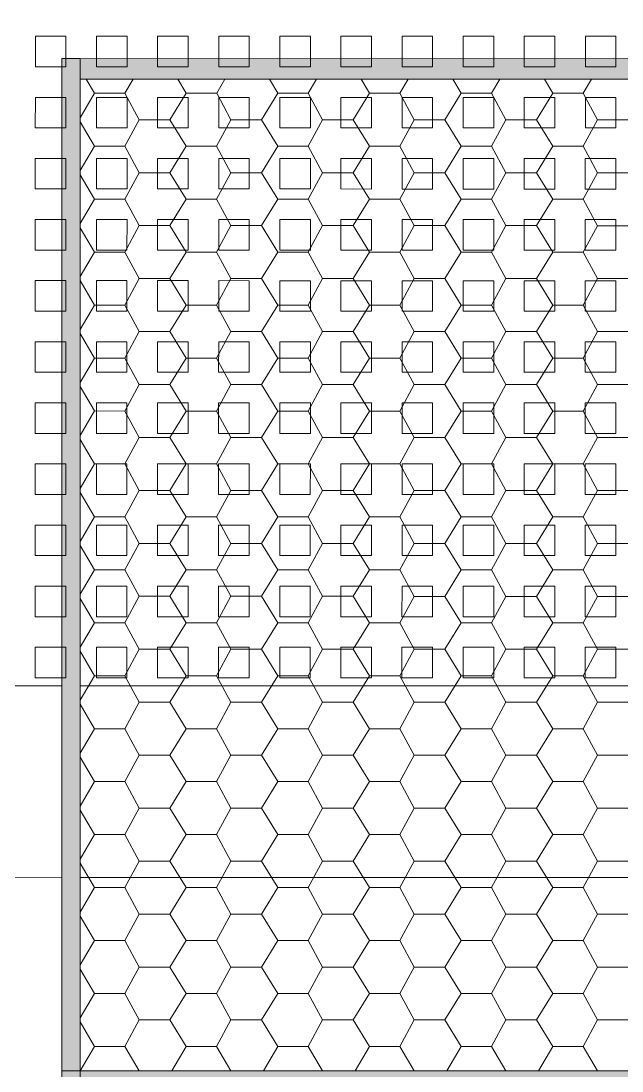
# Model space of a CAD drawing. Extents: x 3377 to 3790, y 1673 to 1846.
# Drawn here: x 3518.486 to 3519.734, y 1752.105 to 1754.287 of the extents above; entities that cross this region are included whole.
import ezdxf

# ---------------------------------------------------------------- set-up
doc = ezdxf.new("R2010")
doc.units = 0
doc.header["$LTSCALE"] = 2
doc.layers.add('PDF7_0', color=7, linetype='Continuous', true_color=0xc6c6c6)
doc.layers.add('PDF7_04-DETALHE', color=7, linetype='Continuous', true_color=0xc6c6c6)

msp = doc.modelspace()

# ---------------------------------------------------------------- linework, layer by layer
at = {"layer": 'PDF7_0', "color": 7, "lineweight": 0}
msp.add_lwpolyline([(3535.3864, 1752.8449), (3535.4118, 1752.8576, 0.281721), (3525.3159, 1759.0363, 0.281573), (3515.2191, 1752.859), (3515.2488, 1752.8463, -0.281585), (3525.3159, 1759.0067, -0.281456)], format="xyb", close=True, dxfattribs=at)
for points in [[(3535.1368, 1753.0988, 0.27384), (3525.3159, 1758.9051, 0.27384), (3515.4942, 1753.1002), (3515.8454, 1752.9055, -0.273455), (3525.3159, 1758.5073, -0.273821), (3534.7856, 1752.9042), (3534.739, 1752.9889), (3535.0902, 1753.1877), (3535.1368, 1753.0988), (3535.2129, 1752.9042), (3534.6713, 1752.9042, 0.272283), (3525.3158, 1758.4058, 0.272651), (3515.9597, 1752.9055), (3515.8454, 1752.9055), (3515.4434, 1752.9055)], [(3535.086, 1753.1158, 0.272189), (3525.3159, 1758.8713, 0.272189), (3515.545, 1753.1171), (3515.8285, 1752.9563, -0.272462), (3525.3159, 1758.5454), (3525.3159, 1758.8713), (3525.3159, 1758.5454, -0.272294), (3534.8025, 1752.955)]]:
    msp.add_lwpolyline(points, format="xyb", dxfattribs=at)
for points in [[(3518.5705, 1752.9053), (3516.3024, 1752.9055), (3516.5225, 1753.2694), (3516.7552, 1753.6205), (3517.0007, 1753.9633), (3517.263, 1754.2933), (3517.5381, 1754.6149), (3517.8259, 1754.9238), (3518.1221, 1755.22), (3518.4352, 1755.5077), (3521.867, 1755.5075), (3521.8669, 1754.2084)], [(3520.7962, 1752.9052), (3518.6086, 1752.9053)], [(3518.5705, 1752.5075), (3515.8454, 1752.5077), (3515.8452, 1750.0069)], [(3520.7962, 1752.5074), (3518.6085, 1752.5075)], [(3518.5704, 1752.1056), (3518.5703, 1750.0067)]]:
    msp.add_lwpolyline(points, dxfattribs=at)
for points in [[(3518.5706, 1754.2086), (3518.6087, 1754.2086), (3518.6085, 1752.1056), (3518.5704, 1752.1056)], [(3520.7963, 1754.2085), (3520.7963, 1754.1661), (3518.6086, 1754.1663), (3518.6087, 1754.2086)], [(3518.5704, 1752.1056), (3518.6085, 1752.1056), (3518.6084, 1750.0067), (3518.5703, 1750.0067)], [(3518.6084, 1750.0067), (3518.6085, 1752.1056)], [(3520.7962, 1752.1054), (3520.7962, 1752.0673), (3518.6085, 1752.0675), (3518.6085, 1752.1056)]]:
    msp.add_lwpolyline(points, close=True, dxfattribs=at)
at = {"layer": 'PDF7_0', "lineweight": 0}
for points in [[(3518.6213, 1754.1663), (3518.6383, 1754.1367), (3518.7017, 1754.1367), (3518.7187, 1754.1663)], [(3518.8118, 1754.1663), (3518.8287, 1754.1367), (3518.8922, 1754.1366), (3518.9091, 1754.1663)], [(3519.0022, 1754.1663), (3519.0191, 1754.1366), (3519.0826, 1754.1366), (3519.0995, 1754.1663)], [(3519.1926, 1754.1662), (3519.2095, 1754.1366), (3519.273, 1754.1366), (3519.2899, 1754.1662)], [(3519.383, 1754.1662), (3519.3999, 1754.1366), (3519.4634, 1754.1366), (3519.4803, 1754.1662)], [(3519.5734, 1754.1662), (3519.5904, 1754.1366), (3519.6538, 1754.1366), (3519.6708, 1754.1662)], [(3518.6086, 1754.0859), (3518.6383, 1754.1367)], [(3518.7017, 1754.1367), (3518.7314, 1754.0816), (3518.7948, 1754.0816), (3518.8287, 1754.1367)], [(3518.8922, 1754.1366), (3518.9218, 1754.0816), (3518.9852, 1754.0816), (3519.0191, 1754.1366)], [(3519.0826, 1754.1366), (3519.1122, 1754.0816), (3519.1757, 1754.0816), (3519.2095, 1754.1366)], [(3519.273, 1754.1366), (3519.3026, 1754.0816), (3519.3661, 1754.0816), (3519.3999, 1754.1366)], [(3519.4634, 1754.1366), (3519.493, 1754.0816), (3519.5565, 1754.0816), (3519.5904, 1754.1366)], [(3519.6538, 1754.1366), (3519.6834, 1754.0816), (3519.7469, 1754.0816), (3519.7808, 1754.1366)], [(3518.6086, 1754.0774), (3518.6383, 1754.0266), (3518.7017, 1754.0266), (3518.7314, 1754.0816)], [(3518.7948, 1754.0816), (3518.8287, 1754.0266), (3518.8921, 1754.0266), (3518.9218, 1754.0816)], [(3518.9852, 1754.0816), (3519.0191, 1754.0266), (3519.0826, 1754.0266), (3519.1122, 1754.0816)], [(3519.1757, 1754.0816), (3519.2095, 1754.0266), (3519.273, 1754.0266), (3519.3026, 1754.0816)], [(3519.3661, 1754.0816), (3519.3999, 1754.0266), (3519.4634, 1754.0266), (3519.493, 1754.0816)], [(3519.5565, 1754.0816), (3519.5903, 1754.0266), (3519.6538, 1754.0266), (3519.6834, 1754.0816)], [(3518.6086, 1753.9759), (3518.6383, 1754.0266)], [(3518.7017, 1754.0266), (3518.7313, 1753.9716), (3518.7948, 1753.9716), (3518.8287, 1754.0266)], [(3518.8921, 1754.0266), (3518.9218, 1753.9716), (3518.9852, 1753.9716), (3519.0191, 1754.0266)], [(3519.0826, 1754.0266), (3519.1122, 1753.9716), (3519.1757, 1753.9716), (3519.2095, 1754.0266)], [(3519.273, 1754.0266), (3519.3026, 1753.9716), (3519.3661, 1753.9716), (3519.3999, 1754.0266)], [(3519.4634, 1754.0266), (3519.493, 1753.9716), (3519.5565, 1753.9716), (3519.5903, 1754.0266)], [(3519.6538, 1754.0266), (3519.6834, 1753.9716), (3519.7469, 1753.9716), (3519.7808, 1754.0266)], [(3518.6086, 1753.9674), (3518.6383, 1753.9166), (3518.7017, 1753.9166), (3518.7313, 1753.9716)], [(3518.7948, 1753.9716), (3518.8287, 1753.9166), (3518.8921, 1753.9166), (3518.9218, 1753.9716)], [(3518.9852, 1753.9716), (3519.0191, 1753.9166), (3519.0826, 1753.9166), (3519.1122, 1753.9716)], [(3519.1757, 1753.9716), (3519.2095, 1753.9166), (3519.273, 1753.9166), (3519.3026, 1753.9716)], [(3519.3661, 1753.9716), (3519.3999, 1753.9166), (3519.4634, 1753.9166), (3519.493, 1753.9716)], [(3519.5565, 1753.9716), (3519.5903, 1753.9166), (3519.6538, 1753.9166), (3519.6834, 1753.9716)], [(3518.6086, 1753.8659), (3518.6383, 1753.9166)], [(3518.7017, 1753.9166), (3518.7313, 1753.8616), (3518.7948, 1753.8616), (3518.8287, 1753.9166)], [(3518.8921, 1753.9166), (3518.9218, 1753.8616), (3518.9852, 1753.8616), (3519.0191, 1753.9166)], [(3519.0826, 1753.9166), (3519.1122, 1753.8616), (3519.1756, 1753.8616), (3519.2095, 1753.9166)], [(3519.273, 1753.9166), (3519.3026, 1753.8616), (3519.3661, 1753.8616), (3519.3999, 1753.9166)], [(3519.4634, 1753.9166), (3519.493, 1753.8616), (3519.5565, 1753.8616), (3519.5903, 1753.9166)], [(3519.6538, 1753.9166), (3519.6834, 1753.8615), (3519.7469, 1753.8615), (3519.7808, 1753.9166)], [(3518.6086, 1753.8574), (3518.6382, 1753.8066), (3518.7017, 1753.8066), (3518.7313, 1753.8616)], [(3518.7948, 1753.8616), (3518.8287, 1753.8066), (3518.8921, 1753.8066), (3518.9218, 1753.8616)], [(3518.9852, 1753.8616), (3519.0191, 1753.8066), (3519.0826, 1753.8066), (3519.1122, 1753.8616)], [(3519.1756, 1753.8616), (3519.2095, 1753.8066), (3519.273, 1753.8066), (3519.3026, 1753.8616)], [(3519.3661, 1753.8616), (3519.3999, 1753.8066), (3519.4634, 1753.8066), (3519.493, 1753.8616)], [(3519.5565, 1753.8616), (3519.5903, 1753.8065), (3519.6538, 1753.8065), (3519.6834, 1753.8615)], [(3518.6086, 1753.7558), (3518.6382, 1753.8066)], [(3518.7017, 1753.8066), (3518.7313, 1753.7516), (3518.7948, 1753.7516), (3518.8287, 1753.8066)], [(3518.8921, 1753.8066), (3518.9218, 1753.7516), (3518.9852, 1753.7516), (3519.0191, 1753.8066)], [(3519.0826, 1753.8066), (3519.1122, 1753.7516), (3519.1756, 1753.7516), (3519.2095, 1753.8066)], [(3519.273, 1753.8066), (3519.3026, 1753.7516), (3519.3661, 1753.7516), (3519.3999, 1753.8066)], [(3519.4634, 1753.8066), (3519.493, 1753.7515), (3519.5565, 1753.7515), (3519.5903, 1753.8065)], [(3519.6538, 1753.8065), (3519.6834, 1753.7515), (3519.7469, 1753.7515), (3519.7807, 1753.8065)], [(3518.6086, 1753.7474), (3518.6382, 1753.6966), (3518.7017, 1753.6966), (3518.7313, 1753.7516)], [(3518.7948, 1753.7516), (3518.8287, 1753.6966), (3518.8921, 1753.6966), (3518.9218, 1753.7516)], [(3518.9852, 1753.7516), (3519.0191, 1753.6966), (3519.0825, 1753.6966), (3519.1122, 1753.7516)], [(3519.1756, 1753.7516), (3519.2095, 1753.6966), (3519.273, 1753.6965), (3519.3026, 1753.7516)], [(3519.3661, 1753.7516), (3519.3999, 1753.6965), (3519.4634, 1753.6965), (3519.493, 1753.7515)], [(3519.5565, 1753.7515), (3519.5903, 1753.6965), (3519.6538, 1753.6965), (3519.6834, 1753.7515)], [(3518.6086, 1753.6458), (3518.6382, 1753.6966)], [(3518.7017, 1753.6966), (3518.7313, 1753.6416), (3518.7948, 1753.6416), (3518.8287, 1753.6966)], [(3518.8921, 1753.6966), (3518.9217, 1753.6416), (3518.9852, 1753.6416), (3519.0191, 1753.6966)], [(3519.0825, 1753.6966), (3519.1122, 1753.6415), (3519.1756, 1753.6415), (3519.2095, 1753.6966)], [(3519.273, 1753.6965), (3519.3026, 1753.6415), (3519.3661, 1753.6415), (3519.3999, 1753.6965)], [(3519.4634, 1753.6965), (3519.493, 1753.6415), (3519.5565, 1753.6415), (3519.5903, 1753.6965)], [(3519.6538, 1753.6965), (3519.6834, 1753.6415), (3519.7469, 1753.6415), (3519.7807, 1753.6965)], [(3518.6086, 1753.6374), (3518.6382, 1753.5866), (3518.7017, 1753.5866), (3518.7313, 1753.6416)], [(3518.7948, 1753.6416), (3518.8286, 1753.5866), (3518.8921, 1753.5866), (3518.9217, 1753.6416)], [(3518.9852, 1753.6416), (3519.0191, 1753.5865), (3519.0825, 1753.5865), (3519.1122, 1753.6415)], [(3519.1756, 1753.6415), (3519.2095, 1753.5865), (3519.273, 1753.5865), (3519.3026, 1753.6415)], [(3519.3661, 1753.6415), (3519.3999, 1753.5865), (3519.4634, 1753.5865), (3519.493, 1753.6415)], [(3519.5565, 1753.6415), (3519.5903, 1753.5865), (3519.6538, 1753.5865), (3519.6834, 1753.6415)], [(3518.6086, 1753.5358), (3518.6382, 1753.5866)], [(3518.7017, 1753.5866), (3518.7313, 1753.5316), (3518.7948, 1753.5316), (3518.8286, 1753.5866)], [(3518.8921, 1753.5866), (3518.9217, 1753.5315), (3518.9852, 1753.5315), (3519.0191, 1753.5865)], [(3519.0825, 1753.5865), (3519.1122, 1753.5315), (3519.1756, 1753.5315), (3519.2095, 1753.5865)], [(3519.273, 1753.5865), (3519.3026, 1753.5315), (3519.366, 1753.5315), (3519.3999, 1753.5865)], [(3519.4634, 1753.5865), (3519.493, 1753.5315), (3519.5565, 1753.5315), (3519.5903, 1753.5865)], [(3519.6538, 1753.5865), (3519.6834, 1753.5315), (3519.7469, 1753.5315), (3519.7807, 1753.5865)], [(3518.6086, 1753.5273), (3518.6382, 1753.4766), (3518.7017, 1753.4765), (3518.7313, 1753.5316)], [(3518.7948, 1753.5316), (3518.8286, 1753.4765), (3518.8921, 1753.4765), (3518.9217, 1753.5315)], [(3518.9852, 1753.5315), (3519.0191, 1753.4765), (3519.0825, 1753.4765), (3519.1122, 1753.5315)], [(3519.1756, 1753.5315), (3519.2095, 1753.4765), (3519.2729, 1753.4765), (3519.3026, 1753.5315)], [(3519.366, 1753.5315), (3519.3999, 1753.4765), (3519.4634, 1753.4765), (3519.493, 1753.5315)], [(3519.5565, 1753.5315), (3519.5903, 1753.4765), (3519.6538, 1753.4765), (3519.6834, 1753.5315)], [(3518.6086, 1753.4258), (3518.6382, 1753.4766)], [(3518.7017, 1753.4765), (3518.7313, 1753.4215), (3518.7948, 1753.4215), (3518.8286, 1753.4765)], [(3518.8921, 1753.4765), (3518.9217, 1753.4215), (3518.9852, 1753.4215), (3519.0191, 1753.4765)], [(3519.0825, 1753.4765), (3519.1121, 1753.4215), (3519.1756, 1753.4215), (3519.2095, 1753.4765)], [(3519.2729, 1753.4765), (3519.3026, 1753.4215), (3519.366, 1753.4215), (3519.3999, 1753.4765)], [(3519.4634, 1753.4765), (3519.493, 1753.4215), (3519.5565, 1753.4215), (3519.5903, 1753.4765)], [(3519.6538, 1753.4765), (3519.6834, 1753.4215), (3519.7469, 1753.4215), (3519.7807, 1753.4765)], [(3518.6086, 1753.4173), (3518.6382, 1753.3665), (3518.7017, 1753.3665), (3518.7313, 1753.4215)], [(3518.7948, 1753.4215), (3518.8286, 1753.3665), (3518.8921, 1753.3665), (3518.9217, 1753.4215)], [(3518.9852, 1753.4215), (3519.0191, 1753.3665), (3519.0825, 1753.3665), (3519.1121, 1753.4215)], [(3519.1756, 1753.4215), (3519.2095, 1753.3665), (3519.2729, 1753.3665), (3519.3026, 1753.4215)], [(3519.366, 1753.4215), (3519.3999, 1753.3665), (3519.4634, 1753.3665), (3519.493, 1753.4215)], [(3519.5565, 1753.4215), (3519.5903, 1753.3665), (3519.6538, 1753.3665), (3519.6834, 1753.4215)], [(3518.6086, 1753.3158), (3518.6382, 1753.3665)], [(3518.7017, 1753.3665), (3518.7313, 1753.3115), (3518.7948, 1753.3115), (3518.8286, 1753.3665)], [(3518.8921, 1753.3665), (3518.9217, 1753.3115), (3518.9852, 1753.3115), (3519.0191, 1753.3665)], [(3519.0825, 1753.3665), (3519.1121, 1753.3115), (3519.1756, 1753.3115), (3519.2095, 1753.3665)], [(3519.2729, 1753.3665), (3519.3026, 1753.3115), (3519.366, 1753.3115), (3519.3999, 1753.3665)], [(3519.4634, 1753.3665), (3519.493, 1753.3115), (3519.5564, 1753.3115), (3519.5903, 1753.3665)], [(3519.6538, 1753.3665), (3519.6834, 1753.3115), (3519.7469, 1753.3114), (3519.7807, 1753.3665)], [(3518.6086, 1753.3073), (3518.6382, 1753.2565), (3518.7017, 1753.2565), (3518.7313, 1753.3115)], [(3518.7948, 1753.3115), (3518.8286, 1753.2565), (3518.8921, 1753.2565), (3518.9217, 1753.3115)], [(3518.9852, 1753.3115), (3519.019, 1753.2565), (3519.0825, 1753.2565), (3519.1121, 1753.3115)], [(3519.1756, 1753.3115), (3519.2095, 1753.2565), (3519.2729, 1753.2565), (3519.3026, 1753.3115)], [(3519.366, 1753.3115), (3519.3999, 1753.2565), (3519.4633, 1753.2565), (3519.493, 1753.3115)], [(3519.5564, 1753.3115), (3519.5903, 1753.2565), (3519.6538, 1753.2564), (3519.6834, 1753.3115)], [(3518.6086, 1753.2057), (3518.6382, 1753.2565)], [(3518.7017, 1753.2565), (3518.7313, 1753.2015), (3518.7948, 1753.2015), (3518.8286, 1753.2565)], [(3518.8921, 1753.2565), (3518.9217, 1753.2015), (3518.9852, 1753.2015), (3519.019, 1753.2565)], [(3519.0825, 1753.2565), (3519.1121, 1753.2015), (3519.1756, 1753.2015), (3519.2095, 1753.2565)], [(3519.2729, 1753.2565), (3519.3025, 1753.2015), (3519.366, 1753.2015), (3519.3999, 1753.2565)], [(3519.4633, 1753.2565), (3519.493, 1753.2014), (3519.5564, 1753.2014), (3519.5903, 1753.2565)], [(3519.6538, 1753.2564), (3519.6834, 1753.2014), (3519.7469, 1753.2014), (3519.7807, 1753.2564)], [(3518.6086, 1753.1973), (3518.6382, 1753.1465), (3518.7017, 1753.1465), (3518.7313, 1753.2015)], [(3518.7948, 1753.2015), (3518.8286, 1753.1465), (3518.8921, 1753.1465), (3518.9217, 1753.2015)], [(3518.9852, 1753.2015), (3519.019, 1753.1465), (3519.0825, 1753.1465), (3519.1121, 1753.2015)], [(3519.1756, 1753.2015), (3519.2095, 1753.1465), (3519.2729, 1753.1465), (3519.3025, 1753.2015)], [(3519.366, 1753.2015), (3519.3999, 1753.1464), (3519.4633, 1753.1464), (3519.493, 1753.2014)], [(3519.5564, 1753.2014), (3519.5903, 1753.1464), (3519.6538, 1753.1464), (3519.6834, 1753.2014)], [(3518.6086, 1753.0957), (3518.6382, 1753.1465)], [(3518.7017, 1753.1465), (3518.7313, 1753.0915), (3518.7948, 1753.0915), (3518.8286, 1753.1465)], [(3518.8921, 1753.1465), (3518.9217, 1753.0915), (3518.9852, 1753.0915), (3519.019, 1753.1465)], [(3519.0825, 1753.1465), (3519.1121, 1753.0915), (3519.1756, 1753.0915), (3519.2095, 1753.1465)], [(3519.2729, 1753.1465), (3519.3025, 1753.0914), (3519.366, 1753.0914), (3519.3999, 1753.1464)], [(3519.4633, 1753.1464), (3519.493, 1753.0914), (3519.5564, 1753.0914), (3519.5903, 1753.1464)], [(3519.6538, 1753.1464), (3519.6834, 1753.0914), (3519.7468, 1753.0914), (3519.7807, 1753.1464)], [(3518.6086, 1753.0873), (3518.6382, 1753.0365), (3518.7017, 1753.0365), (3518.7313, 1753.0915)], [(3518.7948, 1753.0915), (3518.8286, 1753.0365), (3518.8921, 1753.0365), (3518.9217, 1753.0915)], [(3518.9852, 1753.0915), (3519.019, 1753.0365), (3519.0825, 1753.0364), (3519.1121, 1753.0915)], [(3519.1756, 1753.0915), (3519.2094, 1753.0364), (3519.2729, 1753.0364), (3519.3025, 1753.0914)], [(3519.366, 1753.0914), (3519.3999, 1753.0364), (3519.4633, 1753.0364), (3519.493, 1753.0914)], [(3519.5564, 1753.0914), (3519.5903, 1753.0364), (3519.6538, 1753.0364), (3519.6834, 1753.0914)], [(3518.6086, 1752.9857), (3518.6382, 1753.0365)], [(3518.7017, 1753.0365), (3518.7313, 1752.9815), (3518.7948, 1752.9815), (3518.8286, 1753.0365)], [(3518.8921, 1753.0365), (3518.9217, 1752.9814), (3518.9852, 1752.9814), (3519.019, 1753.0365)], [(3519.0825, 1753.0364), (3519.1121, 1752.9814), (3519.1756, 1752.9814), (3519.2094, 1753.0364)], [(3519.2729, 1753.0364), (3519.3025, 1752.9814), (3519.366, 1752.9814), (3519.3999, 1753.0364)], [(3519.4633, 1753.0364), (3519.493, 1752.9814), (3519.5564, 1752.9814), (3519.5903, 1753.0364)], [(3519.6538, 1753.0364), (3519.6834, 1752.9814), (3519.7468, 1752.9814), (3519.7807, 1753.0364)], [(3518.6086, 1752.9772), (3518.6382, 1752.9265), (3518.7017, 1752.9265), (3518.7313, 1752.9815)], [(3518.7948, 1752.9815), (3518.8286, 1752.9264), (3518.8921, 1752.9264), (3518.9217, 1752.9814)], [(3518.9852, 1752.9814), (3519.019, 1752.9264), (3519.0825, 1752.9264), (3519.1121, 1752.9814)], [(3519.1756, 1752.9814), (3519.2094, 1752.9264), (3519.2729, 1752.9264), (3519.3025, 1752.9814)], [(3519.366, 1752.9814), (3519.3999, 1752.9264), (3519.4633, 1752.9264), (3519.493, 1752.9814)], [(3519.5564, 1752.9814), (3519.5903, 1752.9264), (3519.6537, 1752.9264), (3519.6834, 1752.9814)], [(3518.6086, 1752.8757), (3518.6382, 1752.9265)], [(3518.7017, 1752.9265), (3518.7313, 1752.8714), (3518.7947, 1752.8714), (3518.8286, 1752.9264)], [(3518.8921, 1752.9264), (3518.9217, 1752.8714), (3518.9852, 1752.8714), (3519.019, 1752.9264)], [(3519.0825, 1752.9264), (3519.1121, 1752.8714), (3519.1756, 1752.8714), (3519.2094, 1752.9264)], [(3519.2729, 1752.9264), (3519.3025, 1752.8714), (3519.366, 1752.8714), (3519.3999, 1752.9264)], [(3519.4633, 1752.9264), (3519.4929, 1752.8714), (3519.5564, 1752.8714), (3519.5903, 1752.9264)], [(3519.6537, 1752.9264), (3519.6834, 1752.8714), (3519.7468, 1752.8714), (3519.7807, 1752.9264)], [(3518.6086, 1752.8672), (3518.6382, 1752.8164), (3518.7017, 1752.8164), (3518.7313, 1752.8714)], [(3518.7947, 1752.8714), (3518.8286, 1752.8164), (3518.8921, 1752.8164), (3518.9217, 1752.8714)], [(3518.9852, 1752.8714), (3519.019, 1752.8164), (3519.0825, 1752.8164), (3519.1121, 1752.8714)], [(3519.1756, 1752.8714), (3519.2094, 1752.8164), (3519.2729, 1752.8164), (3519.3025, 1752.8714)], [(3519.366, 1752.8714), (3519.3998, 1752.8164), (3519.4633, 1752.8164), (3519.4929, 1752.8714)], [(3519.5564, 1752.8714), (3519.5903, 1752.8164), (3519.6537, 1752.8164), (3519.6834, 1752.8714)], [(3518.6086, 1752.7657), (3518.6382, 1752.8164)], [(3518.7017, 1752.8164), (3518.7313, 1752.7614), (3518.7947, 1752.7614), (3518.8286, 1752.8164)], [(3518.8921, 1752.8164), (3518.9217, 1752.7614), (3518.9852, 1752.7614), (3519.019, 1752.8164)], [(3519.0825, 1752.8164), (3519.1121, 1752.7614), (3519.1756, 1752.7614), (3519.2094, 1752.8164)], [(3519.2729, 1752.8164), (3519.3025, 1752.7614), (3519.366, 1752.7614), (3519.3998, 1752.8164)], [(3519.4633, 1752.8164), (3519.4929, 1752.7614), (3519.5564, 1752.7614), (3519.5903, 1752.8164)], [(3519.6537, 1752.8164), (3519.6834, 1752.7614), (3519.7468, 1752.7614), (3519.7807, 1752.8164)], [(3518.6086, 1752.7572), (3518.6382, 1752.7064), (3518.7016, 1752.7064), (3518.7313, 1752.7614)], [(3518.7947, 1752.7614), (3518.8286, 1752.7064), (3518.8921, 1752.7064), (3518.9217, 1752.7614)], [(3518.9852, 1752.7614), (3519.019, 1752.7064), (3519.0825, 1752.7064), (3519.1121, 1752.7614)], [(3519.1756, 1752.7614), (3519.2094, 1752.7064), (3519.2729, 1752.7064), (3519.3025, 1752.7614)], [(3519.366, 1752.7614), (3519.3998, 1752.7064), (3519.4633, 1752.7064), (3519.4929, 1752.7614)], [(3519.5564, 1752.7614), (3519.5903, 1752.7064), (3519.6537, 1752.7064), (3519.6834, 1752.7614)], [(3518.6085, 1752.6556), (3518.6382, 1752.7064)], [(3518.7016, 1752.7064), (3518.7313, 1752.6514), (3518.7947, 1752.6514), (3518.8286, 1752.7064)], [(3518.8921, 1752.7064), (3518.9217, 1752.6514), (3518.9852, 1752.6514), (3519.019, 1752.7064)], [(3519.0825, 1752.7064), (3519.1121, 1752.6514), (3519.1756, 1752.6514), (3519.2094, 1752.7064)], [(3519.2729, 1752.7064), (3519.3025, 1752.6514), (3519.366, 1752.6514), (3519.3998, 1752.7064)], [(3519.4633, 1752.7064), (3519.4929, 1752.6514), (3519.5564, 1752.6513), (3519.5903, 1752.7064)], [(3519.6537, 1752.7064), (3519.6833, 1752.6513), (3519.7468, 1752.6513), (3519.7807, 1752.7063)], [(3518.6085, 1752.6472), (3518.6382, 1752.5964), (3518.7016, 1752.5964), (3518.7313, 1752.6514)], [(3518.7947, 1752.6514), (3518.8286, 1752.5964), (3518.8921, 1752.5964), (3518.9217, 1752.6514)], [(3518.9852, 1752.6514), (3519.019, 1752.5964), (3519.0825, 1752.5964), (3519.1121, 1752.6514)], [(3519.1756, 1752.6514), (3519.2094, 1752.5964), (3519.2729, 1752.5964), (3519.3025, 1752.6514)], [(3519.366, 1752.6514), (3519.3998, 1752.5964), (3519.4633, 1752.5963), (3519.4929, 1752.6514)], [(3519.5564, 1752.6513), (3519.5902, 1752.5963), (3519.6537, 1752.5963), (3519.6833, 1752.6513)], [(3518.6085, 1752.5456), (3518.6382, 1752.5964)], [(3518.7016, 1752.5964), (3518.7313, 1752.5414), (3518.7947, 1752.5414), (3518.8286, 1752.5964)], [(3518.8921, 1752.5964), (3518.9217, 1752.5414), (3518.9851, 1752.5414), (3519.019, 1752.5964)], [(3519.0825, 1752.5964), (3519.1121, 1752.5414), (3519.1756, 1752.5414), (3519.2094, 1752.5964)], [(3519.2729, 1752.5964), (3519.3025, 1752.5413), (3519.366, 1752.5413), (3519.3998, 1752.5964)], [(3519.4633, 1752.5963), (3519.4929, 1752.5413), (3519.5564, 1752.5413), (3519.5902, 1752.5963)], [(3519.6537, 1752.5963), (3519.6833, 1752.5413), (3519.7468, 1752.5413), (3519.7807, 1752.5963)], [(3518.6085, 1752.5372), (3518.6382, 1752.4864), (3518.7016, 1752.4864), (3518.7313, 1752.5414)], [(3518.7947, 1752.5414), (3518.8286, 1752.4864), (3518.892, 1752.4864), (3518.9217, 1752.5414)], [(3518.9851, 1752.5414), (3519.019, 1752.4864), (3519.0825, 1752.4864), (3519.1121, 1752.5414)], [(3519.1756, 1752.5414), (3519.2094, 1752.4863), (3519.2729, 1752.4863), (3519.3025, 1752.5413)], [(3519.366, 1752.5413), (3519.3998, 1752.4863), (3519.4633, 1752.4863), (3519.4929, 1752.5413)], [(3519.5564, 1752.5413), (3519.5902, 1752.4863), (3519.6537, 1752.4863), (3519.6833, 1752.5413)], [(3518.6085, 1752.4356), (3518.6382, 1752.4864)], [(3518.7016, 1752.4864), (3518.7312, 1752.4314), (3518.7947, 1752.4314), (3518.8286, 1752.4864)], [(3518.892, 1752.4864), (3518.9217, 1752.4314), (3518.9851, 1752.4314), (3519.019, 1752.4864)], [(3519.0825, 1752.4864), (3519.1121, 1752.4313), (3519.1756, 1752.4313), (3519.2094, 1752.4863)], [(3519.2729, 1752.4863), (3519.3025, 1752.4313), (3519.366, 1752.4313), (3519.3998, 1752.4863)], [(3519.4633, 1752.4863), (3519.4929, 1752.4313), (3519.5564, 1752.4313), (3519.5902, 1752.4863)], [(3519.6537, 1752.4863), (3519.6833, 1752.4313), (3519.7468, 1752.4313), (3519.7807, 1752.4863)], [(3518.6085, 1752.4271), (3518.6381, 1752.3764), (3518.7016, 1752.3764), (3518.7312, 1752.4314)], [(3518.7947, 1752.4314), (3518.8286, 1752.3764), (3518.892, 1752.3763), (3518.9217, 1752.4314)], [(3518.9851, 1752.4314), (3519.019, 1752.3763), (3519.0825, 1752.3763), (3519.1121, 1752.4313)], [(3519.1756, 1752.4313), (3519.2094, 1752.3763), (3519.2729, 1752.3763), (3519.3025, 1752.4313)], [(3519.366, 1752.4313), (3519.3998, 1752.3763), (3519.4633, 1752.3763), (3519.4929, 1752.4313)], [(3519.5564, 1752.4313), (3519.5902, 1752.3763), (3519.6537, 1752.3763), (3519.6833, 1752.4313)], [(3518.6085, 1752.3256), (3518.6381, 1752.3764)], [(3518.7016, 1752.3764), (3518.7312, 1752.3213), (3518.7947, 1752.3213), (3518.8286, 1752.3764)], [(3518.892, 1752.3763), (3518.9217, 1752.3213), (3518.9851, 1752.3213), (3519.019, 1752.3763)], [(3519.0825, 1752.3763), (3519.1121, 1752.3213), (3519.1755, 1752.3213), (3519.2094, 1752.3763)], [(3519.2729, 1752.3763), (3519.3025, 1752.3213), (3519.366, 1752.3213), (3519.3998, 1752.3763)], [(3519.4633, 1752.3763), (3519.4929, 1752.3213), (3519.5564, 1752.3213), (3519.5902, 1752.3763)], [(3519.6537, 1752.3763), (3519.6833, 1752.3213), (3519.7468, 1752.3213), (3519.7807, 1752.3763)], [(3518.6085, 1752.3171), (3518.6381, 1752.2663), (3518.7016, 1752.2663), (3518.7312, 1752.3213)], [(3518.7947, 1752.3213), (3518.8286, 1752.2663), (3518.892, 1752.2663), (3518.9217, 1752.3213)], [(3518.9851, 1752.3213), (3519.019, 1752.2663), (3519.0824, 1752.2663), (3519.1121, 1752.3213)], [(3519.1755, 1752.3213), (3519.2094, 1752.2663), (3519.2729, 1752.2663), (3519.3025, 1752.3213)], [(3519.366, 1752.3213), (3519.3998, 1752.2663), (3519.4633, 1752.2663), (3519.4929, 1752.3213)], [(3519.5564, 1752.3213), (3519.5902, 1752.2663), (3519.6537, 1752.2663), (3519.6833, 1752.3213)], [(3518.6085, 1752.2156), (3518.6381, 1752.2663)], [(3518.7016, 1752.2663), (3518.7312, 1752.2113), (3518.7947, 1752.2113), (3518.8286, 1752.2663)], [(3518.892, 1752.2663), (3518.9216, 1752.2113), (3518.9851, 1752.2113), (3519.019, 1752.2663)], [(3519.0824, 1752.2663), (3519.1121, 1752.2113), (3519.1755, 1752.2113), (3519.2094, 1752.2663)], [(3519.2729, 1752.2663), (3519.3025, 1752.2113), (3519.366, 1752.2113), (3519.3998, 1752.2663)], [(3519.4633, 1752.2663), (3519.4929, 1752.2113), (3519.5564, 1752.2113), (3519.5902, 1752.2663)], [(3519.6537, 1752.2663), (3519.6833, 1752.2113), (3519.7468, 1752.2113), (3519.7806, 1752.2663)], [(3518.7016, 1752.1563), (3518.7312, 1752.2113)], [(3518.7947, 1752.2113), (3518.8286, 1752.1563), (3518.892, 1752.1563), (3518.9216, 1752.1055)], [(3518.892, 1752.1563), (3518.9216, 1752.2113)], [(3518.9851, 1752.2113), (3519.019, 1752.1563), (3519.0824, 1752.1563), (3519.1121, 1752.1055)], [(3519.0824, 1752.1563), (3519.1121, 1752.2113)], [(3519.1755, 1752.2113), (3519.2094, 1752.1563), (3519.2729, 1752.1563), (3519.3025, 1752.1055)], [(3519.2729, 1752.1563), (3519.3025, 1752.2113)], [(3519.366, 1752.2113), (3519.3998, 1752.1563), (3519.4633, 1752.1563), (3519.4929, 1752.1055)], [(3519.4633, 1752.1563), (3519.4929, 1752.2113)], [(3519.5564, 1752.2113), (3519.5902, 1752.1563), (3519.6537, 1752.1563), (3519.6833, 1752.1055)], [(3519.6537, 1752.1563), (3519.6833, 1752.2113)], [(3518.6085, 1752.2071), (3518.6381, 1752.1563), (3518.7016, 1752.1563), (3518.7312, 1752.1055)], [(3518.6085, 1752.1056), (3518.6381, 1752.1563)], [(3518.7989, 1752.1055), (3518.8286, 1752.1563)], [(3518.9893, 1752.1055), (3519.019, 1752.1563)], [(3519.1798, 1752.1055), (3519.2094, 1752.1563)], [(3519.3702, 1752.1055), (3519.3998, 1752.1563)], [(3519.5606, 1752.1055), (3519.5902, 1752.1563)]]:
    msp.add_lwpolyline(points, dxfattribs=at)
at = {"layer": 'PDF7_0', "color": 9, "true_color": 0xc1c1c1, "transparency": 33554559}
for points in [[(3518.5706, 1754.2086), (3518.6085, 1752.1056), (3518.5704, 1752.1056)], [(3518.6087, 1754.2086), (3518.5706, 1754.2086), (3518.6085, 1752.1056)], [(3518.6087, 1754.2086), (3520.7963, 1754.1661), (3518.6086, 1754.1663)], [(3520.7963, 1754.2085), (3518.6087, 1754.2086), (3520.7963, 1754.1661)], [(3518.5704, 1752.1056), (3518.6084, 1750.0067), (3518.5703, 1750.0067)], [(3518.6085, 1752.1056), (3518.5704, 1752.1056), (3518.6084, 1750.0067)], [(3520.7962, 1752.1054), (3518.6085, 1752.1056), (3520.7962, 1752.0673)], [(3518.6085, 1752.1056), (3520.7962, 1752.0673), (3518.6085, 1752.0675)]]:
    msp.add_solid(points, dxfattribs=at)
at = {"layer": 'PDF7_04-DETALHE', "lineweight": 0}
for points in [[(3518.579, 1754.2552), (3518.579, 1754.1917), (3518.5156, 1754.1917), (3518.5156, 1754.2552)], [(3518.706, 1754.2551), (3518.706, 1754.1917), (3518.6425, 1754.1917), (3518.6425, 1754.2551)], [(3518.8329, 1754.2551), (3518.8329, 1754.1917), (3518.7694, 1754.1917), (3518.7695, 1754.2551)], [(3518.9599, 1754.2551), (3518.9599, 1754.1917), (3518.8964, 1754.1917), (3518.8964, 1754.2551)], [(3519.0868, 1754.2551), (3519.0868, 1754.1916), (3519.0233, 1754.1916), (3519.0233, 1754.2551)], [(3519.2138, 1754.2551), (3519.2138, 1754.1916), (3519.1503, 1754.1916), (3519.1503, 1754.2551)], [(3519.3407, 1754.2551), (3519.3407, 1754.1916), (3519.2772, 1754.1916), (3519.2772, 1754.2551)], [(3519.4676, 1754.2551), (3519.4676, 1754.1916), (3519.4042, 1754.1916), (3519.4042, 1754.2551)], [(3519.5946, 1754.2551), (3519.5946, 1754.1916), (3519.5311, 1754.1916), (3519.5311, 1754.2551)], [(3519.7215, 1754.2551), (3519.7215, 1754.1916), (3519.6581, 1754.1916), (3519.6581, 1754.2551)], [(3518.579, 1754.1282), (3518.579, 1754.0647), (3518.5155, 1754.0647), (3518.5156, 1754.1282)], [(3518.706, 1754.1282), (3518.706, 1754.0647), (3518.6425, 1754.0647), (3518.6425, 1754.1282)], [(3518.8329, 1754.1282), (3518.8329, 1754.0647), (3518.7694, 1754.0647), (3518.7694, 1754.1282)], [(3518.9599, 1754.1282), (3518.9599, 1754.0647), (3518.8964, 1754.0647), (3518.8964, 1754.1282)], [(3519.0868, 1754.1282), (3519.0868, 1754.0647), (3519.0233, 1754.0647), (3519.0233, 1754.1282)], [(3519.2137, 1754.1282), (3519.2137, 1754.0647), (3519.1503, 1754.0647), (3519.1503, 1754.1282)], [(3519.3407, 1754.1282), (3519.3407, 1754.0647), (3519.2772, 1754.0647), (3519.2772, 1754.1282)], [(3519.4676, 1754.1281), (3519.4676, 1754.0647), (3519.4042, 1754.0647), (3519.4042, 1754.1282)], [(3519.5946, 1754.1281), (3519.5946, 1754.0647), (3519.5311, 1754.0647), (3519.5311, 1754.1281)], [(3519.7215, 1754.1281), (3519.7215, 1754.0647), (3519.6581, 1754.0647), (3519.6581, 1754.1281)], [(3518.579, 1754.0013), (3518.579, 1753.9378), (3518.5155, 1753.9378), (3518.5155, 1754.0013)], [(3518.706, 1754.0013), (3518.706, 1753.9378), (3518.6425, 1753.9378), (3518.6425, 1754.0013)], [(3518.8329, 1754.0012), (3518.8329, 1753.9378), (3518.7694, 1753.9378), (3518.7694, 1754.0012)], [(3518.9599, 1754.0012), (3518.9598, 1753.9378), (3518.8964, 1753.9378), (3518.8964, 1754.0012)], [(3519.0868, 1754.0012), (3519.0868, 1753.9378), (3519.0233, 1753.9378), (3519.0233, 1754.0012)], [(3519.2137, 1754.0012), (3519.2137, 1753.9377), (3519.1503, 1753.9378), (3519.1503, 1754.0012)], [(3519.3407, 1754.0012), (3519.3407, 1753.9377), (3519.2772, 1753.9377), (3519.2772, 1754.0012)], [(3519.4676, 1754.0012), (3519.4676, 1753.9377), (3519.4042, 1753.9377), (3519.4042, 1754.0012)], [(3519.5946, 1754.0012), (3519.5946, 1753.9377), (3519.5311, 1753.9377), (3519.5311, 1754.0012)], [(3519.7215, 1754.0012), (3519.7215, 1753.9377), (3519.658, 1753.9377), (3519.658, 1754.0012)], [(3518.579, 1753.8743), (3518.579, 1753.8108), (3518.5155, 1753.8108), (3518.5155, 1753.8743)], [(3518.706, 1753.8743), (3518.7059, 1753.8108), (3518.6425, 1753.8108), (3518.6425, 1753.8743)], [(3518.8329, 1753.8743), (3518.8329, 1753.8108), (3518.7694, 1753.8108), (3518.7694, 1753.8743)], [(3518.9598, 1753.8743), (3518.9598, 1753.8108), (3518.8964, 1753.8108), (3518.8964, 1753.8743)], [(3519.0868, 1753.8743), (3519.0868, 1753.8108), (3519.0233, 1753.8108), (3519.0233, 1753.8743)], [(3519.2137, 1753.8743), (3519.2137, 1753.8108), (3519.1503, 1753.8108), (3519.1503, 1753.8743)], [(3519.3407, 1753.8743), (3519.3407, 1753.8108), (3519.2772, 1753.8108), (3519.2772, 1753.8743)], [(3519.4676, 1753.8743), (3519.4676, 1753.8108), (3519.4041, 1753.8108), (3519.4041, 1753.8743)], [(3519.5946, 1753.8742), (3519.5946, 1753.8108), (3519.5311, 1753.8108), (3519.5311, 1753.8743)], [(3519.7215, 1753.8742), (3519.7215, 1753.8108), (3519.658, 1753.8108), (3519.658, 1753.8742)], [(3518.579, 1753.7474), (3518.579, 1753.6839), (3518.5155, 1753.6839), (3518.5155, 1753.7474)], [(3518.7059, 1753.7474), (3518.7059, 1753.6839), (3518.6425, 1753.6839), (3518.6425, 1753.7474)], [(3518.8329, 1753.7474), (3518.8329, 1753.6839), (3518.7694, 1753.6839), (3518.7694, 1753.7474)], [(3518.9598, 1753.7473), (3518.9598, 1753.6839), (3518.8964, 1753.6839), (3518.8964, 1753.7474)], [(3519.0868, 1753.7473), (3519.0868, 1753.6839), (3519.0233, 1753.6839), (3519.0233, 1753.7473)], [(3519.2137, 1753.7473), (3519.2137, 1753.6839), (3519.1502, 1753.6839), (3519.1503, 1753.7473)], [(3519.3407, 1753.7473), (3519.3407, 1753.6838), (3519.2772, 1753.6839), (3519.2772, 1753.7473)], [(3519.4676, 1753.7473), (3519.4676, 1753.6838), (3519.4041, 1753.6838), (3519.4041, 1753.7473)], [(3519.5946, 1753.7473), (3519.5946, 1753.6838), (3519.5311, 1753.6838), (3519.5311, 1753.7473)], [(3519.7215, 1753.7473), (3519.7215, 1753.6838), (3519.658, 1753.6838), (3519.658, 1753.7473)], [(3518.579, 1753.6204), (3518.579, 1753.557), (3518.5155, 1753.557), (3518.5155, 1753.6204)], [(3518.7059, 1753.6204), (3518.7059, 1753.5569), (3518.6425, 1753.557), (3518.6425, 1753.6204)], [(3518.8329, 1753.6204), (3518.8329, 1753.5569), (3518.7694, 1753.5569), (3518.7694, 1753.6204)], [(3518.9598, 1753.6204), (3518.9598, 1753.5569), (3518.8963, 1753.5569), (3518.8964, 1753.6204)], [(3519.0868, 1753.6204), (3519.0868, 1753.5569), (3519.0233, 1753.5569), (3519.0233, 1753.6204)], [(3519.2137, 1753.6204), (3519.2137, 1753.5569), (3519.1502, 1753.5569), (3519.1502, 1753.6204)], [(3519.3407, 1753.6204), (3519.3407, 1753.5569), (3519.2772, 1753.5569), (3519.2772, 1753.6204)], [(3519.4676, 1753.6204), (3519.4676, 1753.5569), (3519.4041, 1753.5569), (3519.4041, 1753.6204)], [(3519.5945, 1753.6204), (3519.5945, 1753.5569), (3519.5311, 1753.5569), (3519.5311, 1753.6204)], [(3519.7215, 1753.6204), (3519.7215, 1753.5569), (3519.658, 1753.5569), (3519.658, 1753.6204)], [(3518.579, 1753.4935), (3518.579, 1753.43), (3518.5155, 1753.43), (3518.5155, 1753.4935)], [(3518.7059, 1753.4935), (3518.7059, 1753.43), (3518.6425, 1753.43), (3518.6425, 1753.4935)], [(3518.8329, 1753.4935), (3518.8329, 1753.43), (3518.7694, 1753.43), (3518.7694, 1753.4935)], [(3518.9598, 1753.4935), (3518.9598, 1753.43), (3518.8963, 1753.43), (3518.8963, 1753.4935)], [(3519.0868, 1753.4934), (3519.0868, 1753.43), (3519.0233, 1753.43), (3519.0233, 1753.4935)], [(3519.2137, 1753.4934), (3519.2137, 1753.43), (3519.1502, 1753.43), (3519.1502, 1753.4934)], [(3519.3407, 1753.4934), (3519.3406, 1753.43), (3519.2772, 1753.43), (3519.2772, 1753.4934)], [(3519.4676, 1753.4934), (3519.4676, 1753.43), (3519.4041, 1753.43), (3519.4041, 1753.4934)], [(3519.5945, 1753.4934), (3519.5945, 1753.4299), (3519.5311, 1753.4299), (3519.5311, 1753.4934)], [(3519.7215, 1753.4934), (3519.7215, 1753.4299), (3519.658, 1753.4299), (3519.658, 1753.4934)], [(3518.579, 1753.3665), (3518.579, 1753.3031), (3518.5155, 1753.3031), (3518.5155, 1753.3665)], [(3518.7059, 1753.3665), (3518.7059, 1753.3031), (3518.6424, 1753.3031), (3518.6424, 1753.3665)], [(3518.8329, 1753.3665), (3518.8329, 1753.303), (3518.7694, 1753.3031), (3518.7694, 1753.3665)], [(3518.9598, 1753.3665), (3518.9598, 1753.303), (3518.8963, 1753.303), (3518.8963, 1753.3665)], [(3519.0868, 1753.3665), (3519.0867, 1753.303), (3519.0233, 1753.303), (3519.0233, 1753.3665)], [(3519.2137, 1753.3665), (3519.2137, 1753.303), (3519.1502, 1753.303), (3519.1502, 1753.3665)], [(3519.3406, 1753.3665), (3519.3406, 1753.303), (3519.2772, 1753.303), (3519.2772, 1753.3665)], [(3519.4676, 1753.3665), (3519.4676, 1753.303), (3519.4041, 1753.303), (3519.4041, 1753.3665)], [(3519.5945, 1753.3665), (3519.5945, 1753.303), (3519.5311, 1753.303), (3519.5311, 1753.3665)], [(3519.7215, 1753.3665), (3519.7215, 1753.303), (3519.658, 1753.303), (3519.658, 1753.3665)], [(3518.579, 1753.2396), (3518.579, 1753.1761), (3518.5155, 1753.1761), (3518.5155, 1753.2396)], [(3518.7059, 1753.2396), (3518.7059, 1753.1761), (3518.6424, 1753.1761), (3518.6424, 1753.2396)], [(3518.8329, 1753.2396), (3518.8329, 1753.1761), (3518.7694, 1753.1761), (3518.7694, 1753.2396)], [(3518.9598, 1753.2396), (3518.9598, 1753.1761), (3518.8963, 1753.1761), (3518.8963, 1753.2396)], [(3519.0867, 1753.2396), (3519.0867, 1753.1761), (3519.0233, 1753.1761), (3519.0233, 1753.2396)], [(3519.2137, 1753.2396), (3519.2137, 1753.1761), (3519.1502, 1753.1761), (3519.1502, 1753.2396)], [(3519.3406, 1753.2395), (3519.3406, 1753.1761), (3519.2772, 1753.1761), (3519.2772, 1753.2395)], [(3519.4676, 1753.2395), (3519.4676, 1753.1761), (3519.4041, 1753.1761), (3519.4041, 1753.2395)], [(3519.5945, 1753.2395), (3519.5945, 1753.1761), (3519.531, 1753.1761), (3519.5311, 1753.2395)], [(3519.7215, 1753.2395), (3519.7215, 1753.176), (3519.658, 1753.176), (3519.658, 1753.2395)], [(3518.579, 1753.1126), (3518.579, 1753.0492), (3518.5155, 1753.0492), (3518.5155, 1753.1127)], [(3518.7059, 1753.1126), (3518.7059, 1753.0492), (3518.6424, 1753.0492), (3518.6424, 1753.1126)], [(3518.8328, 1753.1126), (3518.8328, 1753.0492), (3518.7694, 1753.0492), (3518.7694, 1753.1126)], [(3518.9598, 1753.1126), (3518.9598, 1753.0491), (3518.8963, 1753.0492), (3518.8963, 1753.1126)], [(3519.0867, 1753.1126), (3519.0867, 1753.0491), (3519.0233, 1753.0491), (3519.0233, 1753.1126)], [(3519.2137, 1753.1126), (3519.2137, 1753.0491), (3519.1502, 1753.0491), (3519.1502, 1753.1126)], [(3519.3406, 1753.1126), (3519.3406, 1753.0491), (3519.2771, 1753.0491), (3519.2772, 1753.1126)], [(3519.4676, 1753.1126), (3519.4676, 1753.0491), (3519.4041, 1753.0491), (3519.4041, 1753.1126)], [(3519.5945, 1753.1126), (3519.5945, 1753.0491), (3519.531, 1753.0491), (3519.531, 1753.1126)], [(3519.7215, 1753.1126), (3519.7215, 1753.0491), (3519.658, 1753.0491), (3519.658, 1753.1126)], [(3518.5789, 1752.9857), (3518.5789, 1752.9222), (3518.5155, 1752.9222), (3518.5155, 1752.9857)], [(3518.7059, 1752.9857), (3518.7059, 1752.9222), (3518.6424, 1752.9222), (3518.6424, 1752.9857)], [(3518.8328, 1752.9857), (3518.8328, 1752.9222), (3518.7694, 1752.9222), (3518.7694, 1752.9857)], [(3518.9598, 1752.9857), (3518.9598, 1752.9222), (3518.8963, 1752.9222), (3518.8963, 1752.9857)], [(3519.0867, 1752.9857), (3519.0867, 1752.9222), (3519.0233, 1752.9222), (3519.0233, 1752.9857)], [(3519.2137, 1752.9857), (3519.2137, 1752.9222), (3519.1502, 1752.9222), (3519.1502, 1752.9857)], [(3519.3406, 1752.9857), (3519.3406, 1752.9222), (3519.2771, 1752.9222), (3519.2771, 1752.9857)], [(3519.4676, 1752.9856), (3519.4676, 1752.9222), (3519.4041, 1752.9222), (3519.4041, 1752.9856)], [(3519.5945, 1752.9856), (3519.5945, 1752.9222), (3519.531, 1752.9222), (3519.531, 1752.9856)], [(3519.7215, 1752.9856), (3519.7214, 1752.9222), (3519.658, 1752.9222), (3519.658, 1752.9856)]]:
    msp.add_lwpolyline(points, close=True, dxfattribs=at)

doc.saveas('drawing.dxf')
